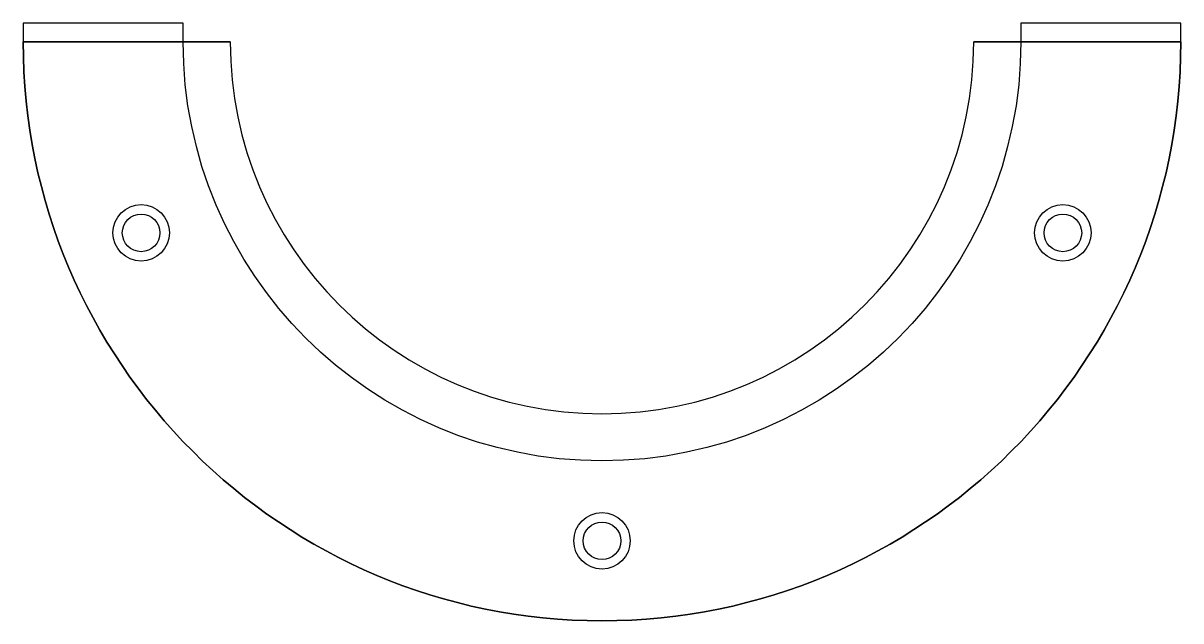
# Model space of a CAD drawing. Extents: x -123 to 123, y -123 to 4.
import ezdxf

# ---------------------------------------------------------------- set-up
doc = ezdxf.new("R2010")
doc.units = 0
doc.layers.get('0').update_dxf_attribs({"linetype": 'CONTINUOUS'})

msp = doc.modelspace()

# ---------------------------------------------------------------- linework, layer by layer
for p, q in [((-79, 0), (-123, 0)), ((79, 0), (123, 0)), ((123, 0), (79, 0))]:
    msp.add_line(p, q)
for points in [[(123, 4), (89, 4), (89, 0, -1), (-89, 0), (-89, 4), (-123, 4), (-123, 0, 1), (123, 0)], [(-79, 0, 1), (79, 0), (123, 0, -1), (-123, 0)]]:
    msp.add_lwpolyline(points, format="xyb", close=True)
for centre, radius in [((-97.93, -40.56), 6), ((-97.93, -40.56), 4), ((97.93, -40.56), 6), ((97.93, -40.56), 4), ((0, -106), 6), ((0, -106), 4)]:
    msp.add_circle(centre, radius)
msp.add_arc((0, 0), 79, 180, 0)

doc.saveas('drawing.dxf')
